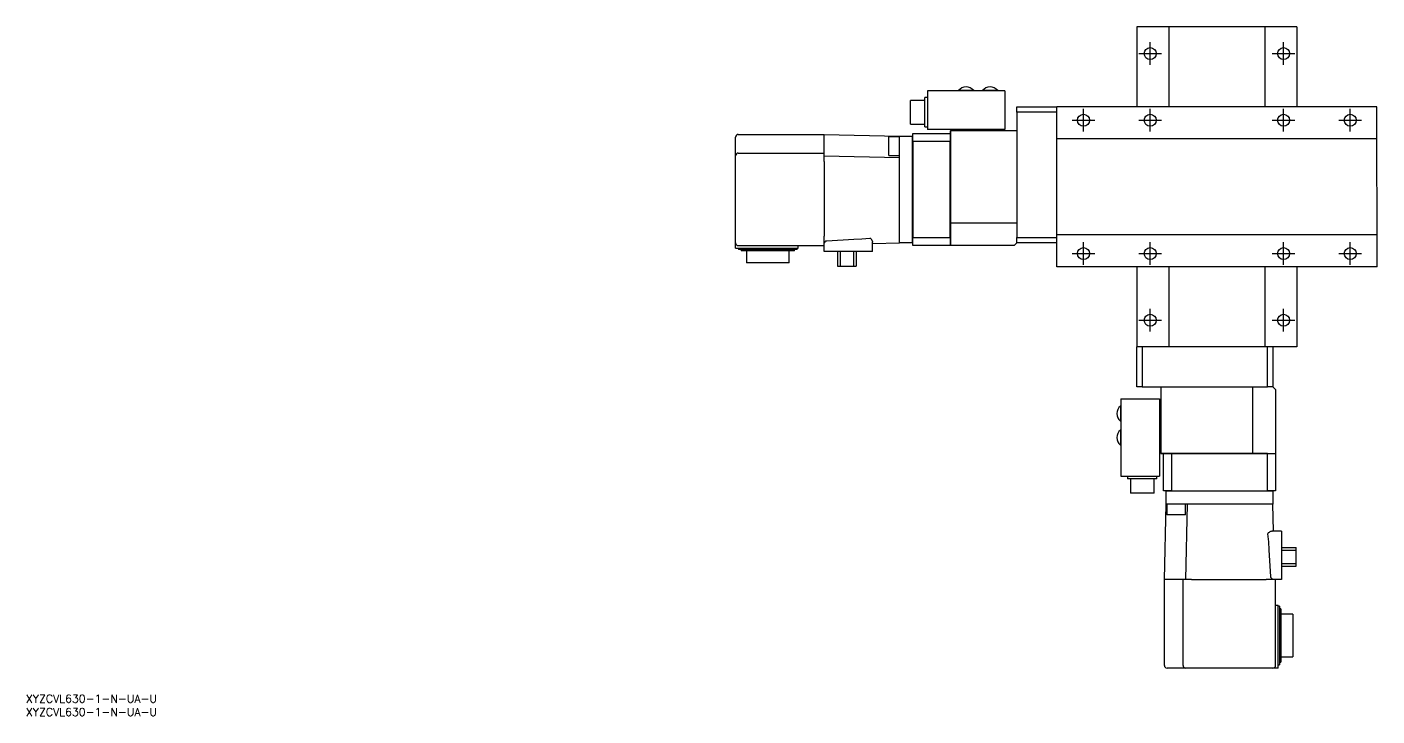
# Model space of a CAD drawing. Extents: x 0 to 1031, y -8 to 855.
# Drawn here: x 0 to 506, y -8 to 250 of the extents above; entities that cross this region are included whole.
import ezdxf

# ---------------------------------------------------------------- set-up
doc = ezdxf.new("R2010")
doc.units = 0
doc.header["$LTSCALE"] = 0.5
doc.linetypes.add('CENTER', pattern=[50.8, 31.75, -6.35, 6.35, -6.35])
for name, color, linetype in [('MSM_CENTER', 1, 'CENTER'), ('MSM_CONTINUOUS', 7, 'CONTINUOUS'), ('MSM_PART_NUMBER', 7, 'CONTINUOUS')]:
    doc.layers.add(name, color=color, linetype=linetype)
doc.styles.get("Standard").update_dxf_attribs({"font": 'txt.shx', "height": 3, "bigfont": 'bigfont.shx'})

# ---------------------------------------------------------------- blocks, each defined once
blk = doc.blocks.new('*U2')
at = {"layer": 'MSM_PART_NUMBER'}
blk.add_text('XYZCVL630-1-N-UA-U', height=3, dxfattribs=at).set_placement((0, -3))
blk = doc.blocks.new('*U3')
at = {"layer": 'MSM_PART_NUMBER'}
blk.add_text('XYZCVL630-1-N-UA-U', height=3, dxfattribs=at).set_placement((0, -8))

msp = doc.modelspace()

# ---------------------------------------------------------------- linework, layer by layer
at = {"layer": 'MSM_CENTER'}
for p, q in [((421.347969, 236.150009), (421.347969, 244.650009)), ((471.347969, 236.150009), (471.347969, 244.650009)), ((417.097969, 240.400009), (425.597969, 240.400009)), ((467.097969, 240.400009), (475.597969, 240.400009)), ((396.347969, 211.150009), (396.347969, 219.650009)), ((421.347969, 211.150009), (421.347969, 219.650009)), ((471.347969, 211.150009), (471.347969, 219.650009)), ((496.347969, 211.150009), (496.347969, 219.650009)), ((392.097969, 215.400009), (400.597969, 215.400009)), ((417.097969, 215.400009), (425.597969, 215.400009)), ((467.097969, 215.400009), (475.597969, 215.400009)), ((492.097969, 215.400009), (500.597969, 215.400009)), ((396.347969, 161.150009), (396.347969, 169.650009)), ((421.347969, 161.150009), (421.347969, 169.650009)), ((471.347969, 161.150009), (471.347969, 169.650009)), ((496.347969, 161.150009), (496.347969, 169.650009)), ((392.097969, 165.400009), (400.597969, 165.400009)), ((417.097969, 165.400009), (425.597969, 165.400009)), ((467.097969, 165.400009), (475.597969, 165.400009)), ((492.097969, 165.400009), (500.597969, 165.400009)), ((421.347969, 136.150009), (421.347969, 144.650009)), ((471.347969, 136.150009), (471.347969, 144.650009)), ((417.097969, 140.400009), (425.597969, 140.400009)), ((467.097969, 140.400009), (475.597969, 140.400009))]:
    msp.add_line(p, q, dxfattribs=at)
at = {"layer": 'MSM_CONTINUOUS'}
for p, q in [((428.34796, 250.4), (416.34796, 250.399999)), ((416.34796, 250.399999), (416.347961, 220.400005)), ((464.34796, 250.400002), (428.34796, 250.4)), ((428.34796, 250.4), (428.347961, 220.400005)), ((464.34796, 250.400002), (464.347961, 220.400007)), ((476.34796, 250.400002), (464.34796, 250.400002)), ((476.34796, 250.400002), (476.347961, 220.400008)), ((331.54797, 213.975001), (331.547969, 222.825001)), ((336.847969, 222.825001), (331.547969, 222.825001)), ((336.84797, 212.900001), (336.847969, 223.900001)), ((337.847969, 223.900001), (336.847969, 223.900001)), ((366.847969, 226.400002), (337.847969, 226.400001)), ((337.847969, 226.400001), (337.84797, 211.900001)), ((355.197969, 226.559557), (349.497969, 226.559557)), ((349.497969, 226.559557), (349.497969, 226.400002)), ((355.197969, 226.400002), (355.197969, 226.559557)), ((364.197969, 226.559557), (358.497969, 226.559557)), ((358.497969, 226.559557), (358.497969, 226.400002)), ((364.197969, 226.400002), (364.197969, 226.559557)), ((366.847969, 226.400002), (366.84797, 211.900002)), ((371.347969, 218.400003), (371.347969, 220.400003)), ((371.347969, 220.400003), (386.347969, 220.400003)), ((386.347969, 218.400003), (371.347969, 218.400003)), ((371.347969, 218.400003), (371.347972, 171.400003)), ((506.347969, 220.400009), (386.347969, 220.400003)), ((386.34797, 208.400003), (386.347969, 220.400003)), ((506.34797, 208.400009), (506.347969, 220.400009)), ((331.54797, 213.975001), (336.84797, 213.975001)), ((336.84797, 212.900001), (337.84797, 212.900001)), ((265.94797, 201.599998), (265.94797, 209.099998)), ((266.94797, 210.099998), (299.14797, 210.099999)), ((299.14797, 199.899999), (299.14797, 210.099999)), ((299.14797, 210.099999), (327.34797, 209.4)), ((323.34797, 202.163456), (323.34797, 209.163456)), ((327.34797, 209.163456), (323.34797, 209.163456)), ((327.34797, 209.4), (332.24797, 209.400001)), ((327.34797, 199.9), (327.34797, 209.4)), ((332.24797, 206.900001), (332.24797, 209.400001)), ((332.24797, 209.400001), (332.34797, 209.300001)), ((332.34797, 207.400001), (332.34797, 210.400001)), ((332.34797, 210.400001), (346.34797, 210.400001)), ((366.84797, 211.900002), (337.84797, 211.900001)), ((346.34797, 211.400001), (346.44797, 211.400001)), ((346.34797, 211.400001), (346.34797, 207.400001)), ((371.34797, 211.400003), (346.44797, 211.400001)), ((346.44797, 211.400001), (346.447971, 176.900001)), ((349.461218, 211.400002), (349.461218, 211.900002)), ((350.904594, 211.400002), (350.904594, 211.900002)), ((353.791345, 211.400002), (353.791345, 211.900002)), ((355.234721, 211.400002), (355.234721, 211.900002)), ((358.461218, 211.400002), (358.461218, 211.900002)), ((359.904594, 211.400002), (359.904594, 211.900002)), ((362.791345, 211.400002), (362.791345, 211.900002)), ((364.234721, 211.400002), (364.234721, 211.900002)), ((506.34797, 208.400009), (386.34797, 208.400003)), ((386.347972, 172.400003), (386.34797, 208.400003)), ((506.347972, 172.400009), (506.34797, 208.400009)), ((266.94797, 203.099998), (299.14797, 203.099999)), ((332.247972, 171.900001), (332.24797, 206.900001)), ((346.34797, 207.400001), (332.34797, 207.400001)), ((332.34797, 207.400001), (332.347972, 171.400001)), ((346.347972, 171.400001), (346.34797, 207.400001)), ((265.947972, 170.899998), (265.94797, 201.599998)), ((299.14797, 202.099999), (327.34797, 201.4)), ((299.14797, 199.899999), (299.147972, 171.899999)), ((323.34797, 202.163456), (327.34797, 202.163456)), ((327.347972, 171.9), (327.34797, 199.9)), ((346.347971, 176.941423), (346.447971, 176.900001)), ((346.447971, 176.900001), (371.347971, 176.900003)), ((346.447971, 176.900001), (346.447972, 168.400001)), ((506.347972, 172.400009), (386.347972, 172.400003)), ((386.347972, 160.400003), (386.347972, 172.400003)), ((506.347972, 160.400009), (506.347972, 172.400009)), ((265.947972, 167.399998), (265.947972, 170.899998)), ((265.947972, 167.399998), (268.947972, 167.399998)), ((266.947972, 168.399998), (299.147972, 168.399999)), ((267.096631, 167.399998), (267.096631, 166.899998)), ((268.947972, 167.399998), (286.447972, 167.399999)), ((286.447972, 167.399999), (289.447972, 167.399999)), ((289.085552, 166.899999), (289.085552, 167.399999)), ((289.447972, 167.399999), (289.447972, 168.399999)), ((299.147972, 166.199999), (299.147972, 171.899999)), ((299.147972, 169.188911), (299.160237, 169.2937)), ((299.160237, 169.2937), (299.196048, 169.408617)), ((299.831974, 170.134867), (299.947006, 170.187338)), ((299.947006, 170.187338), (300.06579, 170.219831)), ((300.06579, 170.219831), (300.147972, 170.229146)), ((300.147972, 170.229146), (310.27111, 170.777879)), ((310.27111, 170.777879), (313.286449, 170.990573)), ((313.286449, 170.990573), (316.297972, 171.262278)), ((316.297972, 171.262278), (316.399563, 171.251449)), ((316.399563, 171.251449), (316.493357, 171.204658)), ((316.493357, 171.204658), (316.585935, 171.129285)), ((317.261924, 169.976709), (317.291351, 169.834406)), ((317.291351, 169.834406), (317.297972, 169.73908)), ((317.297972, 166.2), (317.297972, 169.73908)), ((317.297972, 169.150532), (327.347972, 169.4)), ((327.347972, 169.4), (327.347972, 171.9)), ((332.247972, 169.400001), (327.347972, 169.4)), ((332.247972, 169.400001), (332.247972, 171.900001)), ((332.347972, 169.500001), (332.247972, 169.400001)), ((332.347972, 168.400001), (332.347972, 171.400001)), ((332.347972, 171.400001), (346.347972, 171.400001)), ((346.347972, 168.400001), (332.347972, 168.400001)), ((346.347972, 171.400001), (346.347972, 168.400001)), ((346.447972, 168.400001), (346.347972, 168.500001)), ((370.347972, 168.400003), (346.447972, 168.400001)), ((371.347972, 169.400003), (370.347972, 168.400003)), ((371.347972, 169.400003), (371.347972, 171.400003)), ((371.347972, 171.400003), (386.347972, 171.400003)), ((386.347972, 169.400003), (371.347972, 169.400003)), ((284.964506, 166.899998), (267.096631, 166.899998)), ((268.096631, 166.899998), (268.096631, 166.399998)), ((284.788715, 166.399998), (268.096631, 166.399998)), ((270.096631, 166.399998), (270.096631, 161.899998)), ((288.085552, 166.399999), (284.788715, 166.399998)), ((289.085552, 166.899999), (284.964506, 166.899998)), ((286.085553, 161.899999), (286.085552, 166.399999)), ((288.085552, 166.399999), (288.085552, 166.899999)), ((300.147972, 166.199999), (299.147972, 166.199999)), ((316.297972, 166.2), (300.147972, 166.199999)), ((304.147972, 166.199999), (304.147972, 160.699999)), ((305.147972, 166.199999), (305.147972, 160.699999)), ((310.147972, 166.2), (310.147972, 160.7)), ((311.147972, 166.2), (311.147972, 160.7)), ((317.297972, 166.2), (316.297972, 166.2)), ((284.437134, 161.899998), (270.096631, 161.899998)), ((286.085553, 161.899999), (284.437134, 161.899998)), ((304.147972, 160.699999), (305.147972, 160.699999)), ((305.147972, 160.699999), (310.147972, 160.7)), ((310.147972, 160.7), (311.147972, 160.7)), ((506.347972, 160.400009), (386.347972, 160.400003)), ((416.347964, 160.400005), (416.347965, 130.399999)), ((428.347964, 160.400005), (428.347965, 130.4)), ((464.347964, 160.400007), (464.347965, 130.400002)), ((476.347964, 160.400008), (476.347965, 130.400002)), ((428.347965, 130.4), (416.347965, 130.399999)), ((416.347966, 115.399999), (416.347965, 130.399999)), ((418.347965, 130.399999), (418.347966, 115.399999)), ((464.347965, 130.400002), (428.347965, 130.4)), ((476.347965, 130.400002), (464.347965, 130.400002)), ((465.347966, 115.400002), (465.347965, 130.400002)), ((467.347965, 130.300002), (467.247965, 130.400002)), ((467.347965, 130.300002), (467.347966, 115.400002)), ((418.347966, 115.399999), (416.347966, 115.399999)), ((418.347966, 115.399999), (465.347966, 115.400002)), ((425.347966, 115.4), (425.347967, 90.5)), ((459.847967, 90.500001), (459.847966, 115.400001)), ((467.347966, 115.400002), (465.347966, 115.400002)), ((467.347966, 115.400002), (468.347966, 114.400002)), ((468.347966, 114.400002), (468.347967, 90.500002)), ((410.188411, 108.249999), (410.188412, 102.549999)), ((410.347966, 108.249999), (410.188411, 108.249999)), ((410.347966, 110.899999), (424.847966, 110.9)), ((410.347966, 110.899999), (410.347968, 81.899999)), ((424.847966, 110.9), (424.847968, 81.9)), ((425.347966, 108.286751), (424.847966, 108.286751)), ((425.347966, 106.843375), (424.847966, 106.843375)), ((410.188412, 102.549999), (410.347967, 102.549999)), ((425.347967, 103.956624), (424.847967, 103.956624)), ((425.347967, 102.513248), (424.847967, 102.513248)), ((410.347967, 99.249999), (410.188412, 99.249999)), ((410.188412, 99.249999), (410.188412, 93.549999)), ((425.347967, 99.286751), (424.847967, 99.286751)), ((425.347967, 97.843375), (424.847967, 97.843375)), ((410.188412, 93.549999), (410.347967, 93.549999)), ((425.347967, 94.956624), (424.847967, 94.956624)), ((425.347967, 93.513248), (424.847967, 93.513248)), ((425.347967, 90.5), (459.847967, 90.500001)), ((425.347967, 90.4), (425.347967, 90.5)), ((429.347967, 90.4), (425.347967, 90.4)), ((426.347968, 76.4), (426.347967, 90.4)), ((465.347967, 90.400002), (429.347967, 90.4)), ((429.347967, 90.4), (429.347968, 76.4)), ((459.806546, 90.400001), (459.847967, 90.500001)), ((459.847967, 90.500001), (468.347967, 90.500002)), ((465.347968, 76.400002), (465.347967, 90.400002)), ((465.347967, 90.400002), (468.347967, 90.400002)), ((468.347967, 90.500002), (468.247967, 90.400002)), ((468.347967, 90.400002), (468.347968, 76.400002)), ((410.347968, 81.899999), (424.847968, 81.9)), ((412.847968, 81.899999), (412.847968, 80.899999)), ((423.847968, 80.9), (423.847968, 81.9)), ((423.847968, 80.9), (412.847968, 80.899999)), ((413.922968, 80.899999), (413.922968, 75.599999)), ((422.772968, 75.6), (422.772968, 80.9)), ((429.347968, 76.4), (426.347968, 76.4)), ((427.347968, 76.3), (427.447968, 76.4)), ((429.847968, 76.3), (427.347968, 76.3)), ((427.347968, 71.4), (427.347968, 76.3)), ((429.347968, 76.4), (465.347968, 76.400002)), ((464.847968, 76.300002), (429.847968, 76.3)), ((467.347968, 76.300002), (464.847968, 76.300002)), ((468.347968, 76.400002), (465.347968, 76.400002)), ((467.247968, 76.400002), (467.347968, 76.300002)), ((467.347968, 76.300002), (467.347968, 71.400002)), ((422.772968, 75.6), (413.922968, 75.599999)), ((426.647969, 43.2), (427.347968, 71.4)), ((436.847968, 71.4), (427.347968, 71.4)), ((427.584512, 71.4), (427.584512, 67.4)), ((434.584512, 67.4), (434.584512, 71.4)), ((434.647969, 43.2), (435.347968, 71.4)), ((464.847968, 71.400002), (436.847968, 71.4)), ((467.347968, 71.400002), (464.847968, 71.400002)), ((467.597437, 61.350002), (467.347968, 71.400002)), ((434.584512, 67.4), (427.584512, 67.4)), ((466.771259, 61.313954), (466.913563, 61.343381)), ((466.913563, 61.343381), (467.008888, 61.350002)), ((470.547969, 61.350002), (467.008888, 61.350002)), ((470.547969, 61.350002), (470.547969, 43.200002)), ((465.485691, 60.350002), (465.496519, 60.451593)), ((465.757395, 57.338479), (465.485691, 60.350002)), ((465.496519, 60.451593), (465.543311, 60.545387)), ((465.543311, 60.545387), (465.618684, 60.637965)), ((465.970089, 54.32314), (465.757395, 57.338479)), ((466.518823, 44.200002), (465.970089, 54.32314)), ((470.547969, 55.200002), (476.047969, 55.200002)), ((470.547969, 54.200002), (476.047969, 54.200002)), ((476.047969, 48.200002), (476.047969, 55.200002)), ((470.547969, 49.200002), (476.047969, 49.200002)), ((470.547969, 48.200002), (476.047969, 48.200002)), ((436.847969, 43.2), (426.647969, 43.2)), ((426.647971, 11), (426.647969, 43.2)), ((433.647971, 11), (433.647969, 43.2)), ((436.847969, 43.2), (464.847969, 43.200002)), ((470.547969, 43.200002), (464.847969, 43.200002)), ((466.528137, 44.11782), (466.518823, 44.200002)), ((466.560631, 43.999036), (466.528137, 44.11782)), ((466.613101, 43.884004), (466.560631, 43.999036)), ((467.454269, 43.212267), (467.339351, 43.248078)), ((467.559058, 43.200002), (467.454269, 43.212267)), ((468.347971, 11.000002), (468.347969, 43.200002)), ((469.34797, 33.500002), (468.34797, 33.500002)), ((469.34797, 30.500002), (469.34797, 33.500002)), ((469.84797, 33.137582), (469.34797, 33.137582)), ((469.347971, 13.000002), (469.34797, 30.500002)), ((469.84797, 33.137582), (469.84797, 29.016536)), ((470.34797, 32.137582), (469.84797, 32.137582)), ((470.34797, 32.137582), (470.34797, 28.840745)), ((469.84797, 29.016536), (469.847971, 19.664474)), ((474.84797, 30.137583), (470.34797, 30.137582)), ((470.34797, 28.840745), (470.347971, 19.488683)), ((474.84797, 30.137583), (474.84797, 28.489164)), ((474.84797, 28.489164), (474.847971, 19.137102)), ((469.847971, 19.664474), (469.847971, 11.148661)), ((470.347971, 19.488683), (470.347971, 12.148661)), ((474.847971, 19.137102), (474.847971, 14.148661)), ((469.347971, 10.000002), (469.347971, 13.000002)), ((469.347971, 11.148661), (469.847971, 11.148661)), ((469.847971, 12.148661), (470.347971, 12.148661)), ((470.347971, 14.148661), (474.847971, 14.148661)), ((435.147971, 10), (427.647971, 10)), ((465.847971, 10.000002), (435.147971, 10)), ((469.347971, 10.000002), (465.847971, 10.000002))]:
    msp.add_line(p, q, dxfattribs=at)
for centre in [(421.347969, 240.400009), (471.347969, 240.400009), (396.347969, 215.400009), (421.347969, 215.400009), (471.347969, 215.400009), (496.347969, 215.400009), (396.347969, 165.400009), (421.347969, 165.400009), (471.347969, 165.400009), (496.347969, 165.400009), (421.347969, 140.400009), (471.347969, 140.400009)]:
    msp.add_circle(centre, 2.25, dxfattribs=at)
for centre, radius, start, end in [((352.347969, 224.200002), 3.7, 39.621838, 140.37815485), ((361.347969, 224.200002), 3.7, 39.621838, 140.37815485), ((266.94797, 209.099998), 1, 90.000003, 180.000003), ((266.94797, 202.099998), 1, 90.000003, 180.000003), ((266.947972, 169.399998), 1, 180.000003, 270.000003), ((300.642438, 168.783658), 1.575632, 120.95560348, 156.63169673), ((314.278626, 169.001519), 3.13864, 18.1016958, 42.68178516), ((412.547966, 105.399999), 3.7, 129.621838, 230.37819342), ((412.547967, 96.399999), 3.7, 129.621838, 230.37819342), ((467.746449, 58.330658), 3.138638, 108.1017175, 132.68180685), ((467.96431, 44.694468), 1.575632, 210.95560348, 246.63169673), ((427.647971, 11), 1, 180.000003, 270.000003), ((434.647971, 11), 1, 180.000003, 270.000003), ((467.347971, 11.000002), 1, 270.000003, 0.000003)]:
    msp.add_arc(centre, radius, start, end, dxfattribs=at)

# ---------------------------------------------------------------- block references
for name in ['*U2', '*U3']:
    msp.add_blockref(name, (0, 0), dxfattribs=at)

doc.saveas('drawing.dxf')
